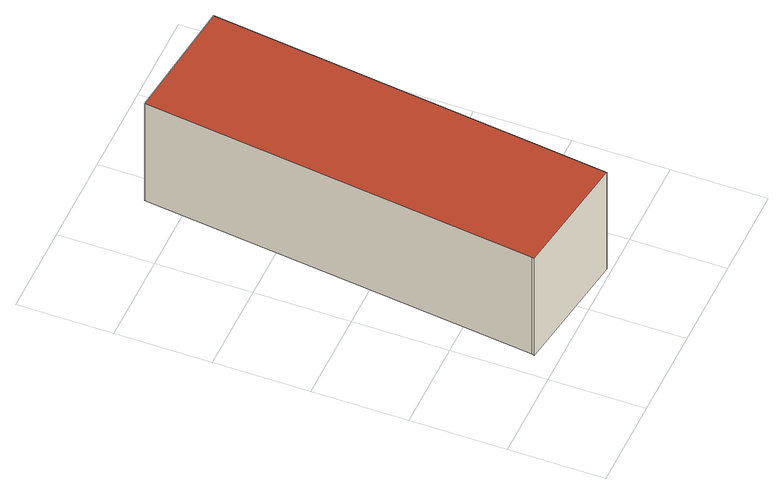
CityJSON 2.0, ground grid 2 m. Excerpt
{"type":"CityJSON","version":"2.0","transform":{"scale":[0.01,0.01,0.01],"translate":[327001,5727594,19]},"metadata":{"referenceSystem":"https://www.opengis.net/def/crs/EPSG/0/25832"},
"CityObjects":{
"building1":{"type":"Building","attributes":{"Geometrietyp2DReferenz":"3000","Gemeindeschluessel":"05170048","function":"31001_2463","roofType":"1000","measuredHeight":2.58},"address":[{"country":"Germany","locality":"Wesel","thoroughfareNumber":"1","thoroughfareName":"Leckerfeld"}],"geometry":[{"type":"Solid","lod":"2","boundaries":[[[[0,1,2,3]],[[4,5,1,0]],[[6,7,5,4]],[[8,9,7,6]],[[3,2,9,8]],[[6,4,0,3,8]],[[1,5,7,9,2]]]],"semantics":{"surfaces":[{"type":"WallSurface"},{"type":"RoofSurface"},{"type":"GroundSurface"}],"values":[[0,0,0,0,0,1,2]]}}]}
},
"vertices":[
[412,851,327],[412,851,68],[148,882,68],[148,882,327],[312,10,327],[312,10,68],[50,49,327],[50,49,68],[51,54,327],[51,54,68]
]}
